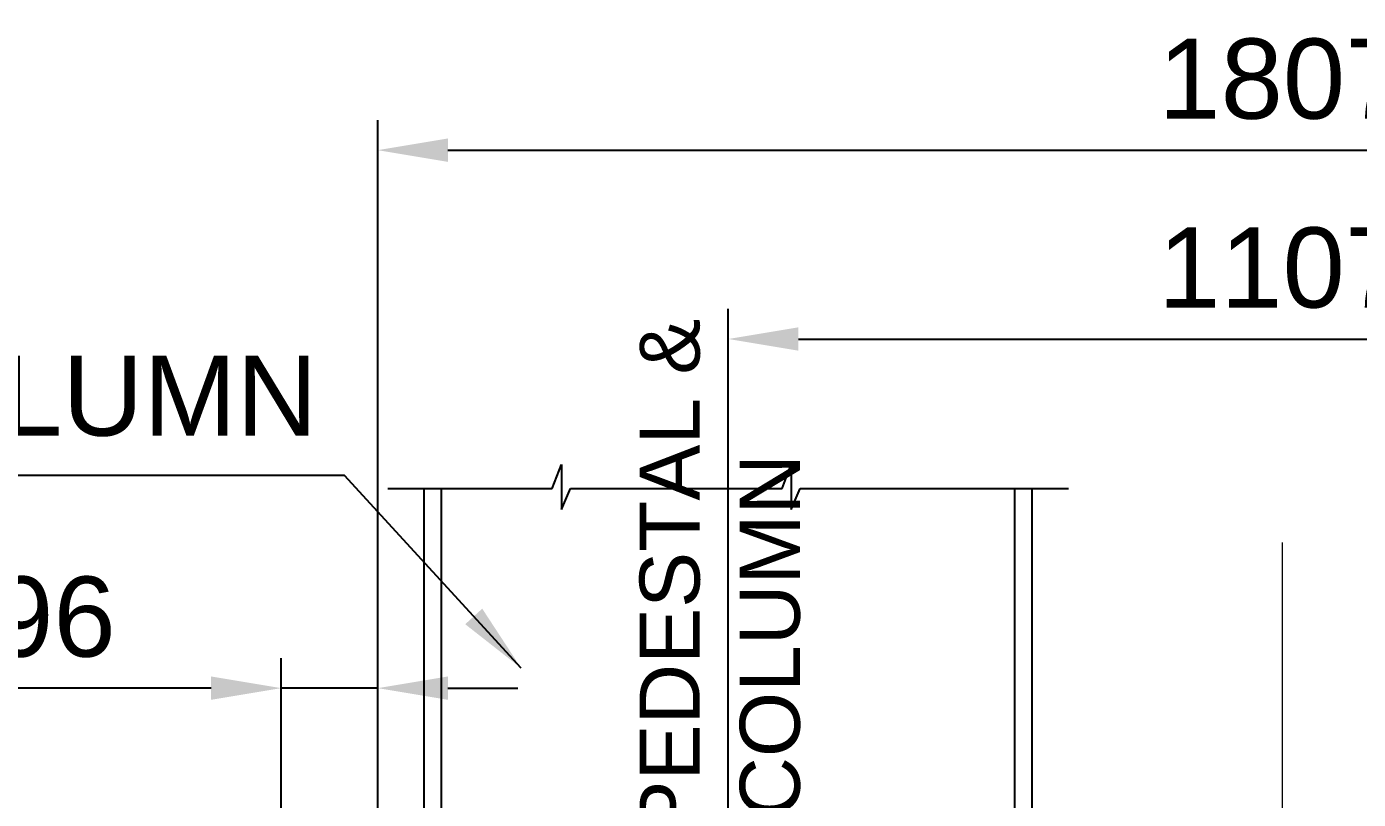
# Model space of a CAD drawing. Header units: millimetres. Extents: x -1055 to 11244, y -20673 to 2560.
# Drawn here: x 3674.2 to 3740.7, y 1471.6 to 1510.1 of the extents above; entities that cross this region are included whole.
import ezdxf

# ---------------------------------------------------------------- set-up
doc = ezdxf.new("R2010")
doc.units = ezdxf.units.MM
doc.linetypes.add('CENTER2', pattern=[28.575, 19.05, -3.175, 3.175, -3.175])
doc.styles.get("Standard").update_dxf_attribs({"font": 'arial.ttf'})
doc.dimstyles.new('ISO-25', dxfattribs={"dimtxt": 4, "dimasz": 3.5, "dimexe": 1.5, "dimexo": 1.5, "dimgap": 1.5, "dimtad": 1, "dimtxsty": 'Standard', "dimcen": 0, "dimadec": 0, "dimazin": 0, "dimtfac": 1, "dimtmove": 0, "dimatfit": 3, "dimfxl": 1, "dimarcsym": 0})

# ---------------------------------------------------------------- blocks, each defined once
blk = doc.blocks.new('*D27894')
at = {"color": 0, "lineweight": -2}
for p, q in [((3691.742, 1451.957), (3691.742, 1505.482)), ((3782.093, 1451.957), (3782.093, 1505.482)), ((3695.242, 1503.982), (3778.593, 1503.982))]:
    blk.add_line(p, q, dxfattribs=at)
at = {"color": 0}
for points in [[(3695.242, 1504.566), (3695.242, 1503.399), (3691.742, 1503.982)], [(3778.593, 1503.399), (3778.593, 1504.566), (3782.093, 1503.982)]]:
    blk.add_solid(points, dxfattribs=at)
at = {"layer": 'Defpoints', "color": 0}
for p in [(3782.093, 1503.982), (3691.742, 1450.457), (3782.093, 1450.457)]:
    blk.add_point(p, dxfattribs=at)
at = {"color": 0, "insert": (3736.931, 1507.525), "char_height": 4, "attachment_point": 5}
blk.add_mtext('1807', dxfattribs=at)
blk = doc.blocks.new('*D27899')
at = {"color": 0, "lineweight": -2}
for p, q in [((3709.242, 1448.411), (3709.242, 1496.055)), ((3764.593, 1448.411), (3764.593, 1496.055)), ((3712.742, 1494.555), (3761.093, 1494.555))]:
    blk.add_line(p, q, dxfattribs=at)
at = {"color": 0}
for points in [[(3712.742, 1495.138), (3712.742, 1493.972), (3709.242, 1494.555)], [(3761.093, 1493.972), (3761.093, 1495.138), (3764.593, 1494.555)]]:
    blk.add_solid(points, dxfattribs=at)
at = {"layer": 'Defpoints', "color": 0}
for p in [(3764.593, 1494.555), (3709.242, 1446.911), (3764.593, 1446.911)]:
    blk.add_point(p, dxfattribs=at)
at = {"color": 0, "insert": (3736.918, 1498.097), "char_height": 4, "attachment_point": 5}
blk.add_mtext('1107', dxfattribs=at)
blk = doc.blocks.new('*D27918')
at = {"color": 0, "lineweight": -2}
for p, q in [((3686.918, 1449.457), (3686.918, 1478.625)), ((3691.742, 1451.957), (3691.742, 1478.625)), ((3683.418, 1477.125), (3671.191, 1477.125)), ((3691.742, 1477.125), (3686.918, 1477.125)), ((3695.242, 1477.125), (3698.742, 1477.125))]:
    blk.add_line(p, q, dxfattribs=at)
at = {"color": 0}
for points in [[(3683.418, 1476.542), (3683.418, 1477.709), (3686.918, 1477.125)], [(3695.242, 1477.709), (3695.242, 1476.542), (3691.742, 1477.125)]]:
    blk.add_solid(points, dxfattribs=at)
at = {"layer": 'Defpoints', "color": 0}
for p in [(3686.918, 1477.125), (3691.742, 1450.457), (3686.918, 1447.957)]:
    blk.add_point(p, dxfattribs=at)
at = {"color": 0, "insert": (3675.554, 1480.668), "char_height": 4, "attachment_point": 5}
blk.add_mtext('96', dxfattribs=at)

msp = doc.modelspace()

# ---------------------------------------------------------------- linework, layer by layer
at = {"color": 3, "linetype": 'CENTER2'}
msp.add_line((3709.242374, 1405.077586), (3709.242374, 1488.745157), dxfattribs=at)
for p, q in [((3700.457282, 1487.097895), (3700.911371, 1488.294959)), ((3700.911371, 1488.294959), (3700.911371, 1486.051225)), ((3711.931377, 1487.097895), (3712.385466, 1488.294959)), ((3712.385466, 1488.294959), (3712.385466, 1486.051225)), ((3692.252648, 1487.097895), (3700.457282, 1487.097895)), ((3694.067374, 1450.457461), (3694.067374, 1487.097895)), ((3694.932374, 1450.457461), (3694.932374, 1487.097895)), ((3700.911371, 1486.051225), (3701.36546, 1487.097895)), ((3701.36546, 1487.097895), (3711.931377, 1487.097895)), ((3712.385466, 1486.051225), (3712.839555, 1487.097895)), ((3712.839555, 1487.097895), (3726.231543, 1487.097895)), ((3723.551848, 1450.484809), (3723.551848, 1487.097895)), ((3724.416817, 1450.477395), (3724.416817, 1487.097895))]:
    msp.add_line(p, q)
at = {"color": 3, "linetype": 'CENTER2', "lineweight": 0}
msp.add_line((3736.917374, 1408.299481), (3736.917374, 1484.387863), dxfattribs=at)

# ---------------------------------------------------------------- texts
at = {"color": 130, "insert": (3704.814387, 1456.215828), "char_height": 3, "width": 68.66263123, "attachment_point": 1, "rotation": 90}
msp.add_mtext('CL OF PEDESTAL &\\PSTEEL COLUMN', dxfattribs=at)
at = {"color": 130, "insert": (3688.728741, 1493.728294), "char_height": 4, "width": 43.90593743, "attachment_point": 3}
msp.add_mtext('STEEL COLUMN', dxfattribs=at)

# ---------------------------------------------------------------- dimensions: what is measured, and where the dimension line sits
for base, p1, p2, picture, middle in [((3782.092931, 1503.982456), (3691.742374, 1450.457461), (3782.092931, 1450.457461), '*D27894', (3736.931359, 1503.982456)), ((3764.592931, 1494.554895), (3709.242374, 1446.911372), (3764.592931, 1446.911372), '*D27899', (3736.917653, 1494.554895))]:
    dim = msp.add_linear_dim(base=base, p1=p1, p2=p2, dimstyle='ISO-25', override={"dimtxt": 4, "dimdec": 0, "dimlfac": 20})
    dim.commit()
    dim.dimension.update_dxf_attribs({"geometry": picture, "text_midpoint": middle, "dimtype": 160})
dim = msp.add_linear_dim(base=(3686.917653, 1477.125351), p1=(3691.742374, 1450.457461), p2=(3686.917653, 1447.957461), dimstyle='ISO-25', override={"dimtxt": 4, "dimdec": 0, "dimlfac": 20})
dim.commit()
dim.dimension.update_dxf_attribs({"geometry": '*D27918', "text_midpoint": (3675.554078, 1480.667643)})

# ---------------------------------------------------------------- leaders
at = {"color": 130}
msp.add_leader([(3698.900584, 1478.125863), (3690.075708, 1487.743701), (3644.976764, 1487.743701)], dimstyle='ISO-25', override={"dimtad": 0}, dxfattribs=at)

doc.saveas('drawing.dxf')
